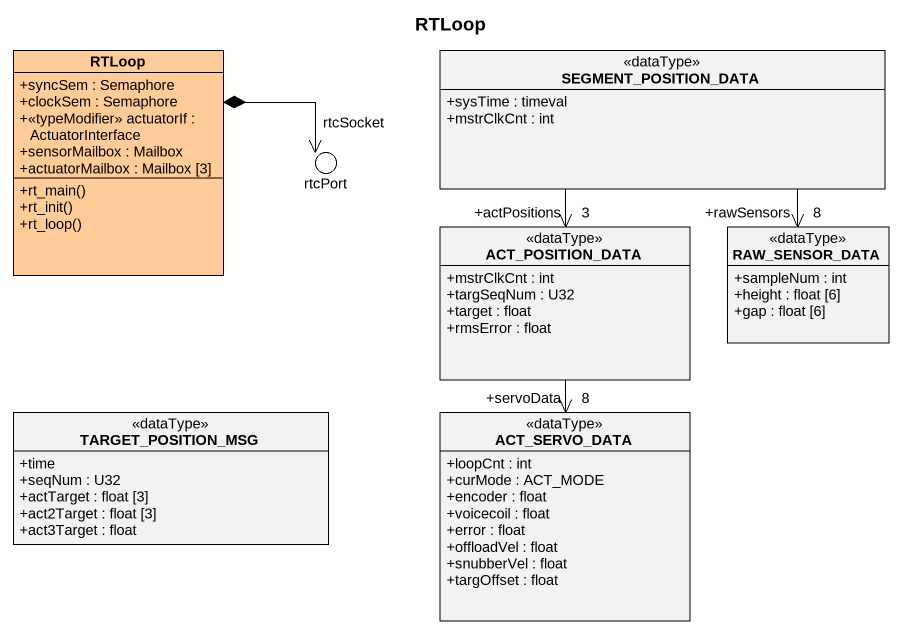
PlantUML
@startuml
title RTLoop
allowmixing
hide circle
hide empty members
skinparam classAttributeIconSize 0
class RTLoop #FFCC99 {
  +syncSem : Semaphore
  +clockSem : Semaphore
  +<<typeModifier>> actuatorIf : ActuatorInterface
  +sensorMailbox : Mailbox
  +actuatorMailbox : Mailbox [3]
  +rt_main()
  +rt_init()
  +rt_loop()
}
class SEGMENT_POSITION_DATA <<dataType>> {
  +sysTime : timeval
  +mstrClkCnt : int
}
() rtcPort
class ACT_POSITION_DATA <<dataType>> {
  +mstrClkCnt : int
  +targSeqNum : U32
  +target : float
  +rmsError : float
}
class RAW_SENSOR_DATA <<dataType>> {
  +sampleNum : int
  +height : float [6]
  +gap : float [6]
}
class TARGET_POSITION_MSG <<dataType>> {
  +time
  +seqNum : U32
  +actTarget : float [3]
  +act2Target : float [3]
  +act3Target : float
}
class ACT_SERVO_DATA <<dataType>> {
  +loopCnt : int
  +curMode : ACT_MODE
  +encoder : float
  +voicecoil : float
  +error : float
  +offloadVel : float
  +snubberVel : float
  +targOffset : float
}
RTLoop *-right-> "rtcSocket" rtcPort
ACT_POSITION_DATA "+actPositions\n3" <-up- SEGMENT_POSITION_DATA
RAW_SENSOR_DATA "+rawSensors\n8" <-up- SEGMENT_POSITION_DATA
ACT_SERVO_DATA "+servoData\n8" <-up- ACT_POSITION_DATA
@enduml
